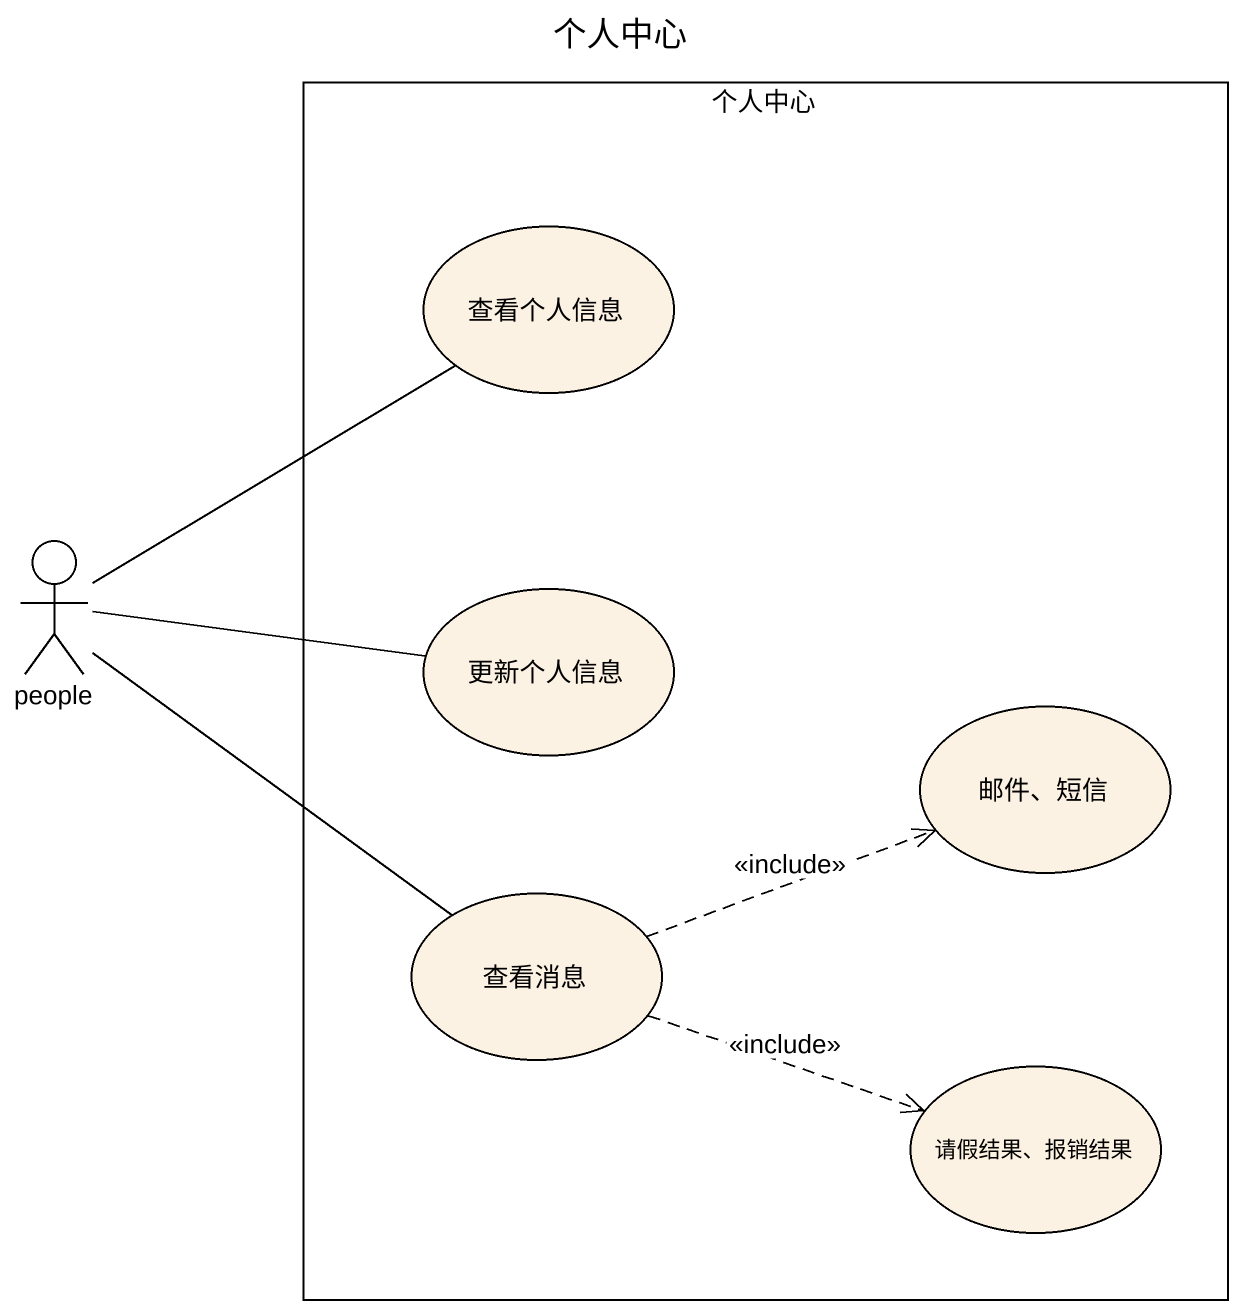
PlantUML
@startuml
title 个人中心
rectangle 个人中心 {
  usecase 查看个人信息
  usecase 更新个人信息
  usecase "邮件、短信" as 邮件_短信
  usecase 查看消息
  usecase "请假结果、报销结果" as 请假结果_报销结果
}
actor people
people -up- 查看个人信息
people -right- 更新个人信息
people -- 查看消息
查看消息 .right.> 邮件_短信 : <<include>>
查看消息 .right.> 请假结果_报销结果 : <<include>>
@enduml
